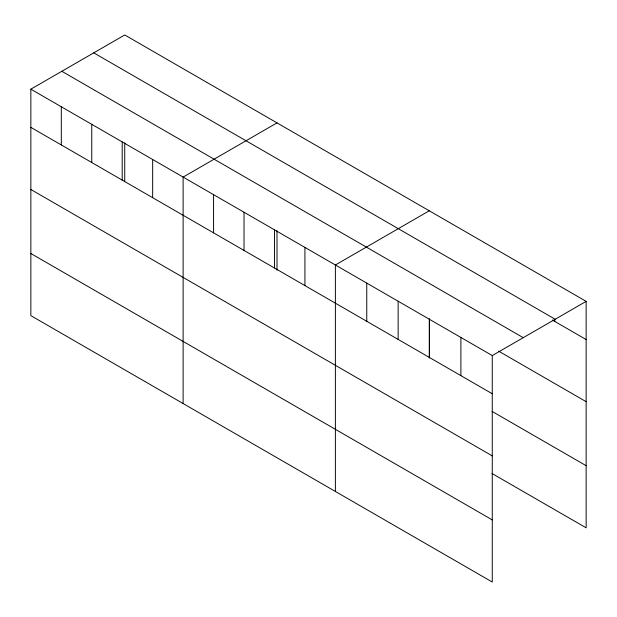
<?xml version="1.0" encoding="UTF-8"?>
<svg xmlns="http://www.w3.org/2000/svg" width="617" height="617" viewBox="0 0 617 617"><rect width="100%" height="100%" fill="white"/><g stroke="black" fill="none" stroke-linecap="round" stroke-linejoin="round"><path stroke-width="0.93" d="M30.85 89.172L492.266 355.569L492.266 582.032L30.85 315.634L30.85 89.172L124.734 34.968L586.15 301.366L586.15 527.828L492.019 473.486M277.002 122.883L183.118 177.087L183.118 403.549M429.27 210.79L335.386 264.994L335.386 491.456M492.266 355.569L586.15 301.366M93.753 52.854L555.169 319.251M552.3 320.007L586.15 339.551M61.831 71.287L523.247 337.684M498.629 351.15L586.15 401.682M30.85 127.364L492.266 393.754M492.019 411.354L586.15 465.696M30.85 189.488L492.266 455.886M30.85 253.502L492.266 519.9M554.776 319.529L554.776 321.442M460.891 337.453L460.891 375.645M429.517 319.336L429.517 357.528M429.27 318.642L429.27 358.176M398.135 301.227L398.135 339.412M366.76 283.11L366.76 321.295M304.929 247.409L304.929 285.602M277.002 230.727L277.002 270.269M274.48 229.833L274.48 268.017M244.023 212.248L244.023 250.44M213.575 194.663L213.575 232.856M152.661 159.502L152.661 197.687M124.734 142.82L124.734 181.413M122.212 141.918L122.212 180.11M91.756 124.333L91.756 162.526M61.307 106.756L61.307 144.941"/></g></svg>
